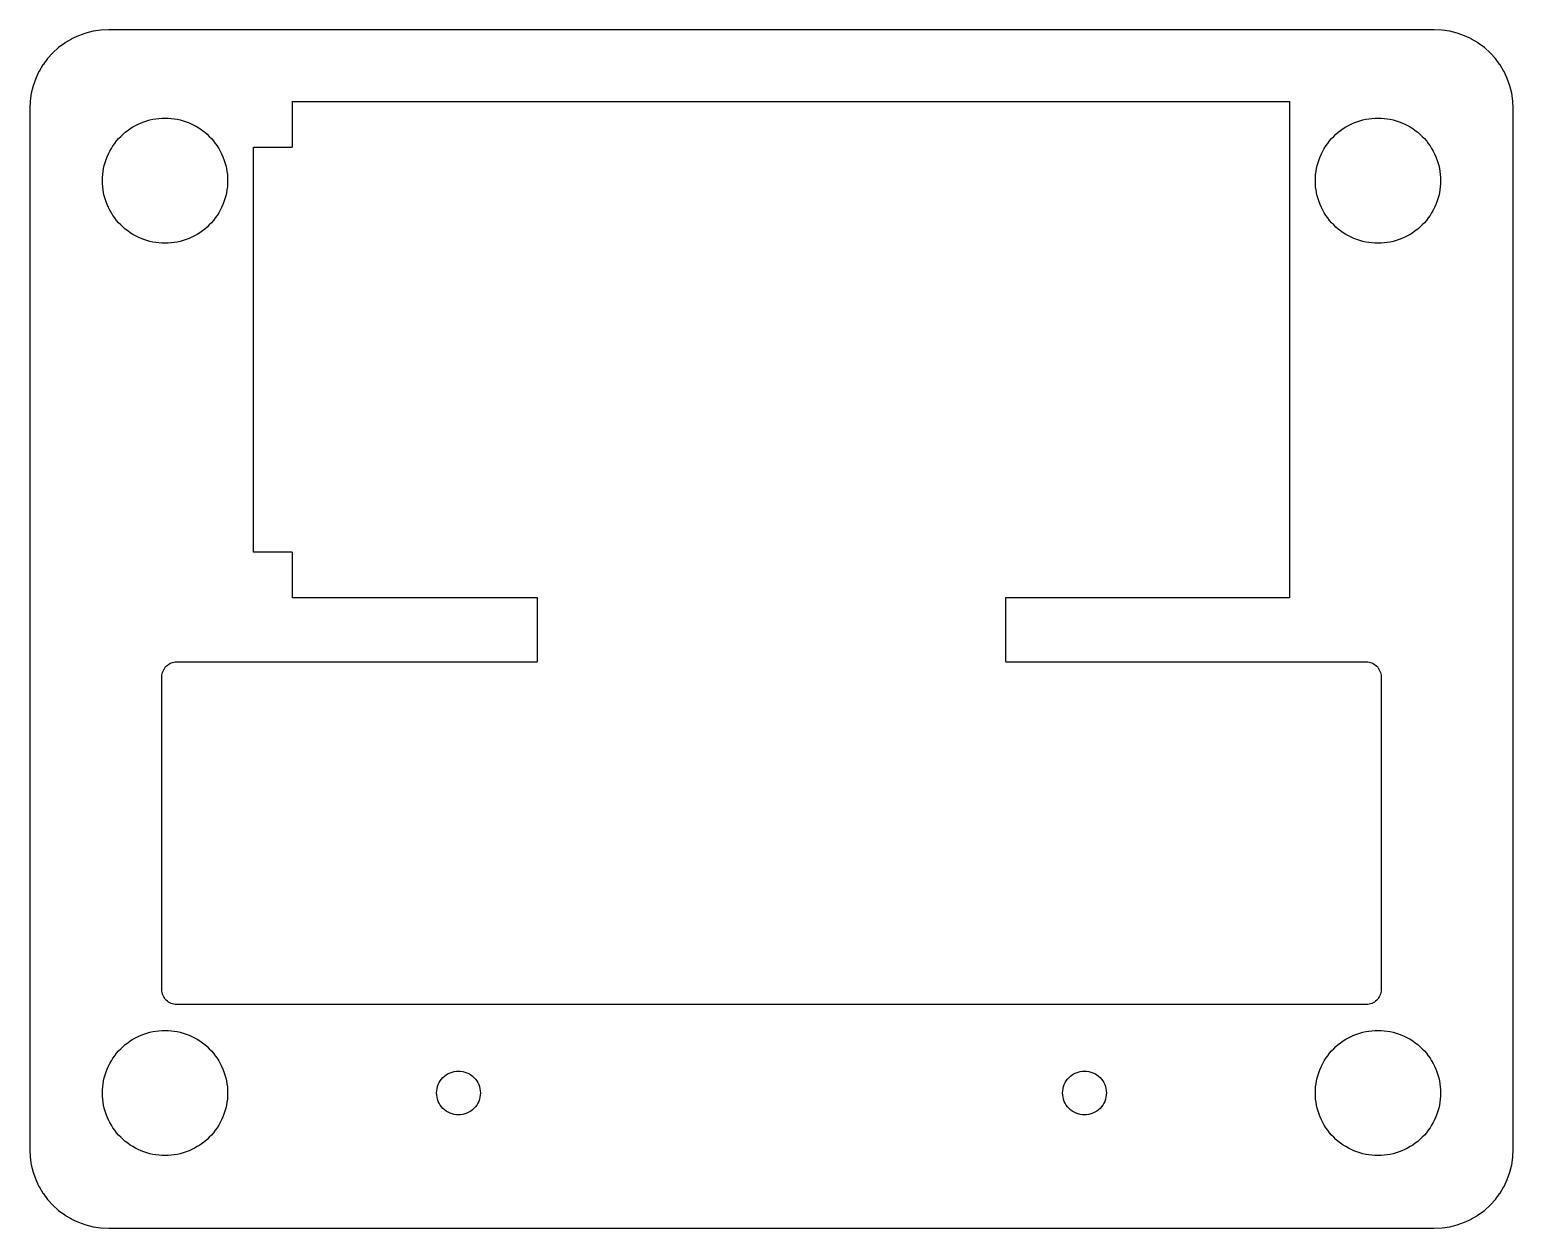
# Model space of a CAD drawing. Header units: millimetres. Extents: x -0.1 to 94.8, y -76.5 to 0.1.
import ezdxf

# ---------------------------------------------------------------- set-up
doc = ezdxf.new("R2010")
doc.units = ezdxf.units.MM

msp = doc.modelspace()

# ---------------------------------------------------------------- linework, layer by layer
for points in [[(89.7, 0.05), (5, 0.05), (4.998, 0.05), (4.507, 0.026), (4.503, 0.025), (4.017, -0.047), (4.012, -0.048), (3.536, -0.167), (3.532, -0.168), (3.07, -0.334), (3.065, -0.335), (2.622, -0.545), (2.617, -0.548), (2.196, -0.8), (2.192, -0.802), (1.798, -1.095), (1.794, -1.098), (1.431, -1.427), (1.427, -1.431), (1.098, -1.794), (1.095, -1.798), (0.802, -2.192), (0.8, -2.196), (0.548, -2.617), (0.545, -2.622), (0.335, -3.065), (0.334, -3.07), (0.168, -3.532), (0.167, -3.536), (0.048, -4.012), (0.047, -4.017), (-0.025, -4.503), (-0.026, -4.507), (-0.05, -4.998), (-0.05, -5), (-0.05, -71.5), (-0.05, -71.502), (-0.026, -71.993), (-0.025, -71.997), (0.047, -72.483), (0.048, -72.488), (0.167, -72.964), (0.168, -72.968), (0.334, -73.43), (0.335, -73.435), (0.545, -73.878), (0.548, -73.883), (0.8, -74.304), (0.802, -74.308), (1.095, -74.702), (1.098, -74.706), (1.427, -75.069), (1.431, -75.073), (1.794, -75.402), (1.798, -75.405), (2.192, -75.698), (2.196, -75.7), (2.617, -75.952), (2.622, -75.955), (3.065, -76.165), (3.07, -76.166), (3.532, -76.332), (3.536, -76.333), (4.012, -76.452), (4.017, -76.453), (4.503, -76.525), (4.507, -76.526), (4.998, -76.55), (5, -76.55), (89.7, -76.55), (89.702, -76.55), (90.193, -76.526), (90.197, -76.525), (90.683, -76.453), (90.688, -76.452), (91.164, -76.333), (91.168, -76.332), (91.63, -76.166), (91.635, -76.165), (92.078, -75.955), (92.083, -75.952), (92.504, -75.7), (92.508, -75.698), (92.902, -75.405), (92.906, -75.402), (93.269, -75.073), (93.273, -75.069), (93.602, -74.706), (93.605, -74.702), (93.898, -74.308), (93.9, -74.304), (94.152, -73.883), (94.155, -73.878), (94.365, -73.435), (94.366, -73.43), (94.532, -72.968), (94.533, -72.964), (94.652, -72.488), (94.653, -72.483), (94.725, -71.997), (94.726, -71.993), (94.75, -71.502), (94.75, -71.5), (94.75, -5), (94.75, -4.998), (94.726, -4.507), (94.725, -4.503), (94.653, -4.017), (94.652, -4.012), (94.533, -3.536), (94.532, -3.532), (94.366, -3.07), (94.365, -3.065), (94.155, -2.622), (94.152, -2.617), (93.9, -2.196), (93.898, -2.192), (93.605, -1.798), (93.602, -1.794), (93.273, -1.431), (93.269, -1.427), (92.906, -1.098), (92.902, -1.095), (92.508, -0.802), (92.504, -0.8), (92.083, -0.548), (92.078, -0.545), (91.635, -0.335), (91.63, -0.334), (91.168, -0.168), (91.164, -0.167), (90.688, -0.048), (90.683, -0.047), (90.197, 0.025), (90.193, 0.026), (89.702, 0.05), (89.7, 0.05)], [(32.36, -36.251), (32.355, -36.25), (32.35, -36.25), (16.75, -36.25), (16.75, -33.4), (16.75, -33.395), (16.749, -33.39), (16.748, -33.385), (16.746, -33.381), (16.744, -33.376), (16.742, -33.372), (16.739, -33.368), (16.735, -33.365), (16.732, -33.361), (16.728, -33.358), (16.724, -33.356), (16.719, -33.354), (16.715, -33.352), (16.71, -33.351), (16.705, -33.35), (16.7, -33.35), (14.25, -33.35), (14.25, -7.45), (16.7, -7.45), (16.705, -7.45), (16.71, -7.449), (16.715, -7.448), (16.719, -7.446), (16.724, -7.444), (16.728, -7.442), (16.732, -7.439), (16.735, -7.435), (16.739, -7.432), (16.742, -7.428), (16.744, -7.424), (16.746, -7.419), (16.748, -7.415), (16.749, -7.41), (16.75, -7.405), (16.75, -7.4), (16.75, -4.55), (80.45, -4.55), (80.45, -36.25), (62.35, -36.25), (62.345, -36.25), (62.34, -36.251), (62.335, -36.252), (62.331, -36.254), (62.326, -36.256), (62.322, -36.258), (62.318, -36.261), (62.315, -36.265), (62.311, -36.268), (62.308, -36.272), (62.306, -36.276), (62.304, -36.281), (62.302, -36.285), (62.301, -36.29), (62.3, -36.295), (62.3, -36.3), (62.3, -40.3), (62.3, -40.305), (62.301, -40.31), (62.302, -40.315), (62.304, -40.319), (62.306, -40.324), (62.308, -40.328), (62.311, -40.332), (62.315, -40.335), (62.318, -40.339), (62.322, -40.342), (62.326, -40.344), (62.331, -40.346), (62.335, -40.348), (62.34, -40.349), (62.345, -40.35), (62.35, -40.35), (85.349, -40.35), (85.443, -40.355), (85.535, -40.368), (85.626, -40.391), (85.714, -40.422), (85.798, -40.462), (85.878, -40.51), (85.953, -40.566), (86.022, -40.628), (86.084, -40.697), (86.14, -40.772), (86.188, -40.852), (86.228, -40.936), (86.259, -41.024), (86.282, -41.115), (86.295, -41.207), (86.3, -41.301), (86.3, -61.299), (86.295, -61.393), (86.282, -61.485), (86.259, -61.576), (86.228, -61.664), (86.188, -61.748), (86.14, -61.828), (86.084, -61.903), (86.022, -61.972), (85.953, -62.034), (85.878, -62.09), (85.798, -62.138), (85.714, -62.178), (85.626, -62.209), (85.535, -62.232), (85.443, -62.245), (85.349, -62.25), (9.351, -62.25), (9.257, -62.245), (9.165, -62.232), (9.074, -62.209), (8.986, -62.178), (8.902, -62.138), (8.822, -62.09), (8.747, -62.034), (8.678, -61.972), (8.616, -61.903), (8.56, -61.828), (8.512, -61.748), (8.472, -61.664), (8.441, -61.576), (8.418, -61.485), (8.405, -61.393), (8.4, -61.299), (8.4, -41.301), (8.405, -41.207), (8.418, -41.115), (8.441, -41.024), (8.472, -40.936), (8.512, -40.852), (8.56, -40.772), (8.616, -40.697), (8.678, -40.628), (8.747, -40.566), (8.822, -40.51), (8.902, -40.462), (8.986, -40.422), (9.074, -40.391), (9.165, -40.368), (9.257, -40.355), (9.351, -40.35), (32.35, -40.35), (32.355, -40.35), (32.36, -40.349), (32.365, -40.348), (32.369, -40.346), (32.374, -40.344), (32.378, -40.342), (32.382, -40.339), (32.385, -40.335), (32.389, -40.332), (32.392, -40.328), (32.394, -40.324), (32.396, -40.319), (32.398, -40.315), (32.399, -40.31), (32.4, -40.305), (32.4, -40.3), (32.4, -36.3), (32.4, -36.295), (32.399, -36.29), (32.398, -36.285), (32.396, -36.281), (32.394, -36.276), (32.392, -36.272), (32.389, -36.268), (32.385, -36.265), (32.382, -36.261), (32.378, -36.258), (32.374, -36.256), (32.369, -36.254), (32.365, -36.252), (32.36, -36.251)], [(12.595, -9.404), (12.6, -9.6), (12.595, -9.796), (12.581, -9.992), (12.557, -10.187), (12.523, -10.38), (12.48, -10.572), (12.428, -10.761), (12.366, -10.948), (12.296, -11.131), (12.216, -11.31), (12.128, -11.486), (12.031, -11.656), (11.926, -11.822), (11.813, -11.983), (11.692, -12.138), (11.564, -12.286), (11.428, -12.428), (11.286, -12.564), (11.138, -12.692), (10.983, -12.813), (10.822, -12.926), (10.656, -13.031), (10.486, -13.128), (10.31, -13.216), (10.131, -13.296), (9.948, -13.366), (9.761, -13.428), (9.572, -13.48), (9.38, -13.523), (9.187, -13.557), (8.992, -13.581), (8.796, -13.595), (8.6, -13.6), (8.404, -13.595), (8.208, -13.581), (8.013, -13.557), (7.82, -13.523), (7.628, -13.48), (7.439, -13.428), (7.252, -13.366), (7.069, -13.296), (6.89, -13.216), (6.714, -13.128), (6.544, -13.031), (6.378, -12.926), (6.217, -12.813), (6.062, -12.692), (5.914, -12.564), (5.772, -12.428), (5.636, -12.286), (5.508, -12.138), (5.387, -11.983), (5.274, -11.822), (5.169, -11.656), (5.072, -11.486), (4.984, -11.31), (4.904, -11.131), (4.834, -10.948), (4.772, -10.761), (4.72, -10.572), (4.677, -10.38), (4.643, -10.187), (4.619, -9.992), (4.605, -9.796), (4.6, -9.6), (4.605, -9.404), (4.619, -9.208), (4.643, -9.013), (4.677, -8.82), (4.72, -8.628), (4.772, -8.439), (4.834, -8.252), (4.904, -8.069), (4.984, -7.89), (5.072, -7.714), (5.169, -7.544), (5.274, -7.378), (5.387, -7.217), (5.508, -7.062), (5.636, -6.914), (5.772, -6.772), (5.914, -6.636), (6.062, -6.508), (6.217, -6.387), (6.378, -6.274), (6.544, -6.169), (6.714, -6.072), (6.89, -5.984), (7.069, -5.904), (7.252, -5.834), (7.439, -5.772), (7.628, -5.72), (7.82, -5.677), (8.013, -5.643), (8.208, -5.619), (8.404, -5.605), (8.6, -5.6), (8.796, -5.605), (8.992, -5.619), (9.187, -5.643), (9.38, -5.677), (9.572, -5.72), (9.761, -5.772), (9.948, -5.834), (10.131, -5.904), (10.31, -5.984), (10.486, -6.072), (10.656, -6.169), (10.822, -6.274), (10.983, -6.387), (11.138, -6.508), (11.286, -6.636), (11.428, -6.772), (11.564, -6.914), (11.692, -7.062), (11.813, -7.217), (11.926, -7.378), (12.031, -7.544), (12.128, -7.714), (12.216, -7.89), (12.296, -8.069), (12.366, -8.252), (12.428, -8.439), (12.48, -8.628), (12.523, -8.82), (12.557, -9.013), (12.581, -9.208), (12.595, -9.404)], [(90.081, -9.208), (90.095, -9.404), (90.1, -9.6), (90.095, -9.796), (90.081, -9.992), (90.057, -10.187), (90.023, -10.38), (89.98, -10.572), (89.928, -10.761), (89.866, -10.948), (89.796, -11.131), (89.716, -11.31), (89.628, -11.486), (89.531, -11.656), (89.426, -11.822), (89.313, -11.983), (89.192, -12.138), (89.064, -12.286), (88.928, -12.428), (88.786, -12.564), (88.638, -12.692), (88.483, -12.813), (88.322, -12.926), (88.156, -13.031), (87.986, -13.128), (87.81, -13.216), (87.631, -13.296), (87.448, -13.366), (87.261, -13.428), (87.072, -13.48), (86.88, -13.523), (86.687, -13.557), (86.492, -13.581), (86.296, -13.595), (86.1, -13.6), (85.904, -13.595), (85.708, -13.581), (85.513, -13.557), (85.32, -13.523), (85.128, -13.48), (84.939, -13.428), (84.752, -13.366), (84.569, -13.296), (84.39, -13.216), (84.214, -13.128), (84.044, -13.031), (83.878, -12.926), (83.717, -12.813), (83.562, -12.692), (83.414, -12.564), (83.272, -12.428), (83.136, -12.286), (83.008, -12.138), (82.887, -11.983), (82.774, -11.822), (82.669, -11.656), (82.572, -11.486), (82.484, -11.31), (82.404, -11.131), (82.334, -10.948), (82.272, -10.761), (82.22, -10.572), (82.177, -10.38), (82.143, -10.187), (82.119, -9.992), (82.105, -9.796), (82.1, -9.6), (82.105, -9.404), (82.119, -9.208), (82.143, -9.013), (82.177, -8.82), (82.22, -8.628), (82.272, -8.439), (82.334, -8.252), (82.404, -8.069), (82.484, -7.89), (82.572, -7.714), (82.669, -7.544), (82.774, -7.378), (82.887, -7.217), (83.008, -7.062), (83.136, -6.914), (83.272, -6.772), (83.414, -6.636), (83.562, -6.508), (83.717, -6.387), (83.878, -6.274), (84.044, -6.169), (84.214, -6.072), (84.39, -5.984), (84.569, -5.904), (84.752, -5.834), (84.939, -5.772), (85.128, -5.72), (85.32, -5.677), (85.513, -5.643), (85.708, -5.619), (85.904, -5.605), (86.1, -5.6), (86.296, -5.605), (86.492, -5.619), (86.687, -5.643), (86.88, -5.677), (87.072, -5.72), (87.261, -5.772), (87.448, -5.834), (87.631, -5.904), (87.81, -5.984), (87.986, -6.072), (88.156, -6.169), (88.322, -6.274), (88.483, -6.387), (88.638, -6.508), (88.786, -6.636), (88.928, -6.772), (89.064, -6.914), (89.192, -7.062), (89.313, -7.217), (89.426, -7.378), (89.531, -7.544), (89.628, -7.714), (89.716, -7.89), (89.796, -8.069), (89.866, -8.252), (89.928, -8.439), (89.98, -8.628), (90.023, -8.82), (90.057, -9.013), (90.081, -9.208)], [(12.581, -67.508), (12.595, -67.704), (12.6, -67.9), (12.595, -68.096), (12.581, -68.292), (12.557, -68.487), (12.523, -68.68), (12.48, -68.872), (12.428, -69.061), (12.366, -69.248), (12.296, -69.431), (12.216, -69.61), (12.128, -69.786), (12.031, -69.956), (11.926, -70.122), (11.813, -70.283), (11.692, -70.438), (11.564, -70.586), (11.428, -70.728), (11.286, -70.864), (11.138, -70.992), (10.983, -71.113), (10.822, -71.226), (10.656, -71.331), (10.486, -71.428), (10.31, -71.516), (10.131, -71.596), (9.948, -71.666), (9.761, -71.728), (9.572, -71.78), (9.38, -71.823), (9.187, -71.857), (8.992, -71.881), (8.796, -71.895), (8.6, -71.9), (8.404, -71.895), (8.208, -71.881), (8.013, -71.857), (7.82, -71.823), (7.628, -71.78), (7.439, -71.728), (7.252, -71.666), (7.069, -71.596), (6.89, -71.516), (6.714, -71.428), (6.544, -71.331), (6.378, -71.226), (6.217, -71.113), (6.062, -70.992), (5.914, -70.864), (5.772, -70.728), (5.636, -70.586), (5.508, -70.438), (5.387, -70.283), (5.274, -70.122), (5.169, -69.956), (5.072, -69.786), (4.984, -69.61), (4.904, -69.431), (4.834, -69.248), (4.772, -69.061), (4.72, -68.872), (4.677, -68.68), (4.643, -68.487), (4.619, -68.292), (4.605, -68.096), (4.6, -67.9), (4.605, -67.704), (4.619, -67.508), (4.643, -67.313), (4.677, -67.12), (4.72, -66.928), (4.772, -66.739), (4.834, -66.552), (4.904, -66.369), (4.984, -66.19), (5.072, -66.014), (5.169, -65.844), (5.274, -65.678), (5.387, -65.517), (5.508, -65.362), (5.636, -65.214), (5.772, -65.072), (5.914, -64.936), (6.062, -64.808), (6.217, -64.687), (6.378, -64.574), (6.544, -64.469), (6.714, -64.372), (6.89, -64.284), (7.069, -64.204), (7.252, -64.134), (7.439, -64.072), (7.628, -64.02), (7.82, -63.977), (8.013, -63.943), (8.208, -63.919), (8.404, -63.905), (8.6, -63.9), (8.796, -63.905), (8.992, -63.919), (9.187, -63.943), (9.38, -63.977), (9.572, -64.02), (9.761, -64.072), (9.948, -64.134), (10.131, -64.204), (10.31, -64.284), (10.486, -64.372), (10.656, -64.469), (10.822, -64.574), (10.983, -64.687), (11.138, -64.808), (11.286, -64.936), (11.428, -65.072), (11.564, -65.214), (11.692, -65.362), (11.813, -65.517), (11.926, -65.678), (12.031, -65.844), (12.128, -66.014), (12.216, -66.19), (12.296, -66.369), (12.366, -66.552), (12.428, -66.739), (12.48, -66.928), (12.523, -67.12), (12.557, -67.313), (12.581, -67.508)], [(90.081, -67.508), (90.095, -67.704), (90.1, -67.9), (90.095, -68.096), (90.081, -68.292), (90.057, -68.487), (90.023, -68.68), (89.98, -68.872), (89.928, -69.061), (89.866, -69.248), (89.796, -69.431), (89.716, -69.61), (89.628, -69.786), (89.531, -69.956), (89.426, -70.122), (89.313, -70.283), (89.192, -70.438), (89.064, -70.586), (88.928, -70.728), (88.786, -70.864), (88.638, -70.992), (88.483, -71.113), (88.322, -71.226), (88.156, -71.331), (87.986, -71.428), (87.81, -71.516), (87.631, -71.596), (87.448, -71.666), (87.261, -71.728), (87.072, -71.78), (86.88, -71.823), (86.687, -71.857), (86.492, -71.881), (86.296, -71.895), (86.1, -71.9), (85.904, -71.895), (85.708, -71.881), (85.513, -71.857), (85.32, -71.823), (85.128, -71.78), (84.939, -71.728), (84.752, -71.666), (84.569, -71.596), (84.39, -71.516), (84.214, -71.428), (84.044, -71.331), (83.878, -71.226), (83.717, -71.113), (83.562, -70.992), (83.414, -70.864), (83.272, -70.728), (83.136, -70.586), (83.008, -70.438), (82.887, -70.283), (82.774, -70.122), (82.669, -69.956), (82.572, -69.786), (82.484, -69.61), (82.404, -69.431), (82.334, -69.248), (82.272, -69.061), (82.22, -68.872), (82.177, -68.68), (82.143, -68.487), (82.119, -68.292), (82.105, -68.096), (82.1, -67.9), (82.105, -67.704), (82.119, -67.508), (82.143, -67.313), (82.177, -67.12), (82.22, -66.928), (82.272, -66.739), (82.334, -66.552), (82.404, -66.369), (82.484, -66.19), (82.572, -66.014), (82.669, -65.844), (82.774, -65.678), (82.887, -65.517), (83.008, -65.362), (83.136, -65.214), (83.272, -65.072), (83.414, -64.936), (83.562, -64.808), (83.717, -64.687), (83.878, -64.574), (84.044, -64.469), (84.214, -64.372), (84.39, -64.284), (84.569, -64.204), (84.752, -64.134), (84.939, -64.072), (85.128, -64.02), (85.32, -63.977), (85.513, -63.943), (85.708, -63.919), (85.904, -63.905), (86.1, -63.9), (86.296, -63.905), (86.492, -63.919), (86.687, -63.943), (86.88, -63.977), (87.072, -64.02), (87.261, -64.072), (87.448, -64.134), (87.631, -64.204), (87.81, -64.284), (87.986, -64.372), (88.156, -64.469), (88.322, -64.574), (88.483, -64.687), (88.638, -64.808), (88.786, -64.936), (88.928, -65.072), (89.064, -65.214), (89.192, -65.362), (89.313, -65.517), (89.426, -65.678), (89.531, -65.844), (89.628, -66.014), (89.716, -66.19), (89.796, -66.369), (89.866, -66.552), (89.928, -66.739), (89.98, -66.928), (90.023, -67.12), (90.057, -67.313), (90.081, -67.508)], [(28.723, -67.627), (28.743, -67.763), (28.75, -67.9), (28.743, -68.037), (28.723, -68.173), (28.69, -68.306), (28.643, -68.436), (28.585, -68.56), (28.514, -68.678), (28.432, -68.788), (28.34, -68.89), (28.238, -68.982), (28.128, -69.064), (28.01, -69.135), (27.886, -69.193), (27.756, -69.24), (27.623, -69.273), (27.487, -69.293), (27.35, -69.3), (27.213, -69.293), (27.077, -69.273), (26.944, -69.24), (26.814, -69.193), (26.69, -69.135), (26.572, -69.064), (26.462, -68.982), (26.36, -68.89), (26.268, -68.788), (26.186, -68.678), (26.115, -68.56), (26.057, -68.436), (26.01, -68.306), (25.977, -68.173), (25.957, -68.037), (25.95, -67.9), (25.957, -67.763), (25.977, -67.627), (26.01, -67.494), (26.057, -67.364), (26.115, -67.24), (26.186, -67.122), (26.268, -67.012), (26.36, -66.91), (26.462, -66.818), (26.572, -66.736), (26.69, -66.665), (26.814, -66.607), (26.944, -66.56), (27.077, -66.527), (27.213, -66.507), (27.35, -66.5), (27.487, -66.507), (27.623, -66.527), (27.756, -66.56), (27.886, -66.607), (28.01, -66.665), (28.128, -66.736), (28.238, -66.818), (28.34, -66.91), (28.432, -67.012), (28.514, -67.122), (28.585, -67.24), (28.643, -67.364), (28.69, -67.494), (28.723, -67.627)], [(68.723, -67.627), (68.743, -67.763), (68.75, -67.9), (68.743, -68.037), (68.723, -68.173), (68.69, -68.306), (68.643, -68.436), (68.585, -68.56), (68.514, -68.678), (68.432, -68.788), (68.34, -68.89), (68.238, -68.982), (68.128, -69.064), (68.01, -69.135), (67.886, -69.193), (67.756, -69.24), (67.623, -69.273), (67.487, -69.293), (67.35, -69.3), (67.213, -69.293), (67.077, -69.273), (66.944, -69.24), (66.814, -69.193), (66.69, -69.135), (66.572, -69.064), (66.462, -68.982), (66.36, -68.89), (66.268, -68.788), (66.186, -68.678), (66.115, -68.56), (66.057, -68.436), (66.01, -68.306), (65.977, -68.173), (65.957, -68.037), (65.95, -67.9), (65.957, -67.763), (65.977, -67.627), (66.01, -67.494), (66.057, -67.364), (66.115, -67.24), (66.186, -67.122), (66.268, -67.012), (66.36, -66.91), (66.462, -66.818), (66.572, -66.736), (66.69, -66.665), (66.814, -66.607), (66.944, -66.56), (67.077, -66.527), (67.213, -66.507), (67.35, -66.5), (67.487, -66.507), (67.623, -66.527), (67.756, -66.56), (67.886, -66.607), (68.01, -66.665), (68.128, -66.736), (68.238, -66.818), (68.34, -66.91), (68.432, -67.012), (68.514, -67.122), (68.585, -67.24), (68.643, -67.364), (68.69, -67.494), (68.723, -67.627)]]:
    msp.add_lwpolyline(points, close=True)

doc.saveas('drawing.dxf')
